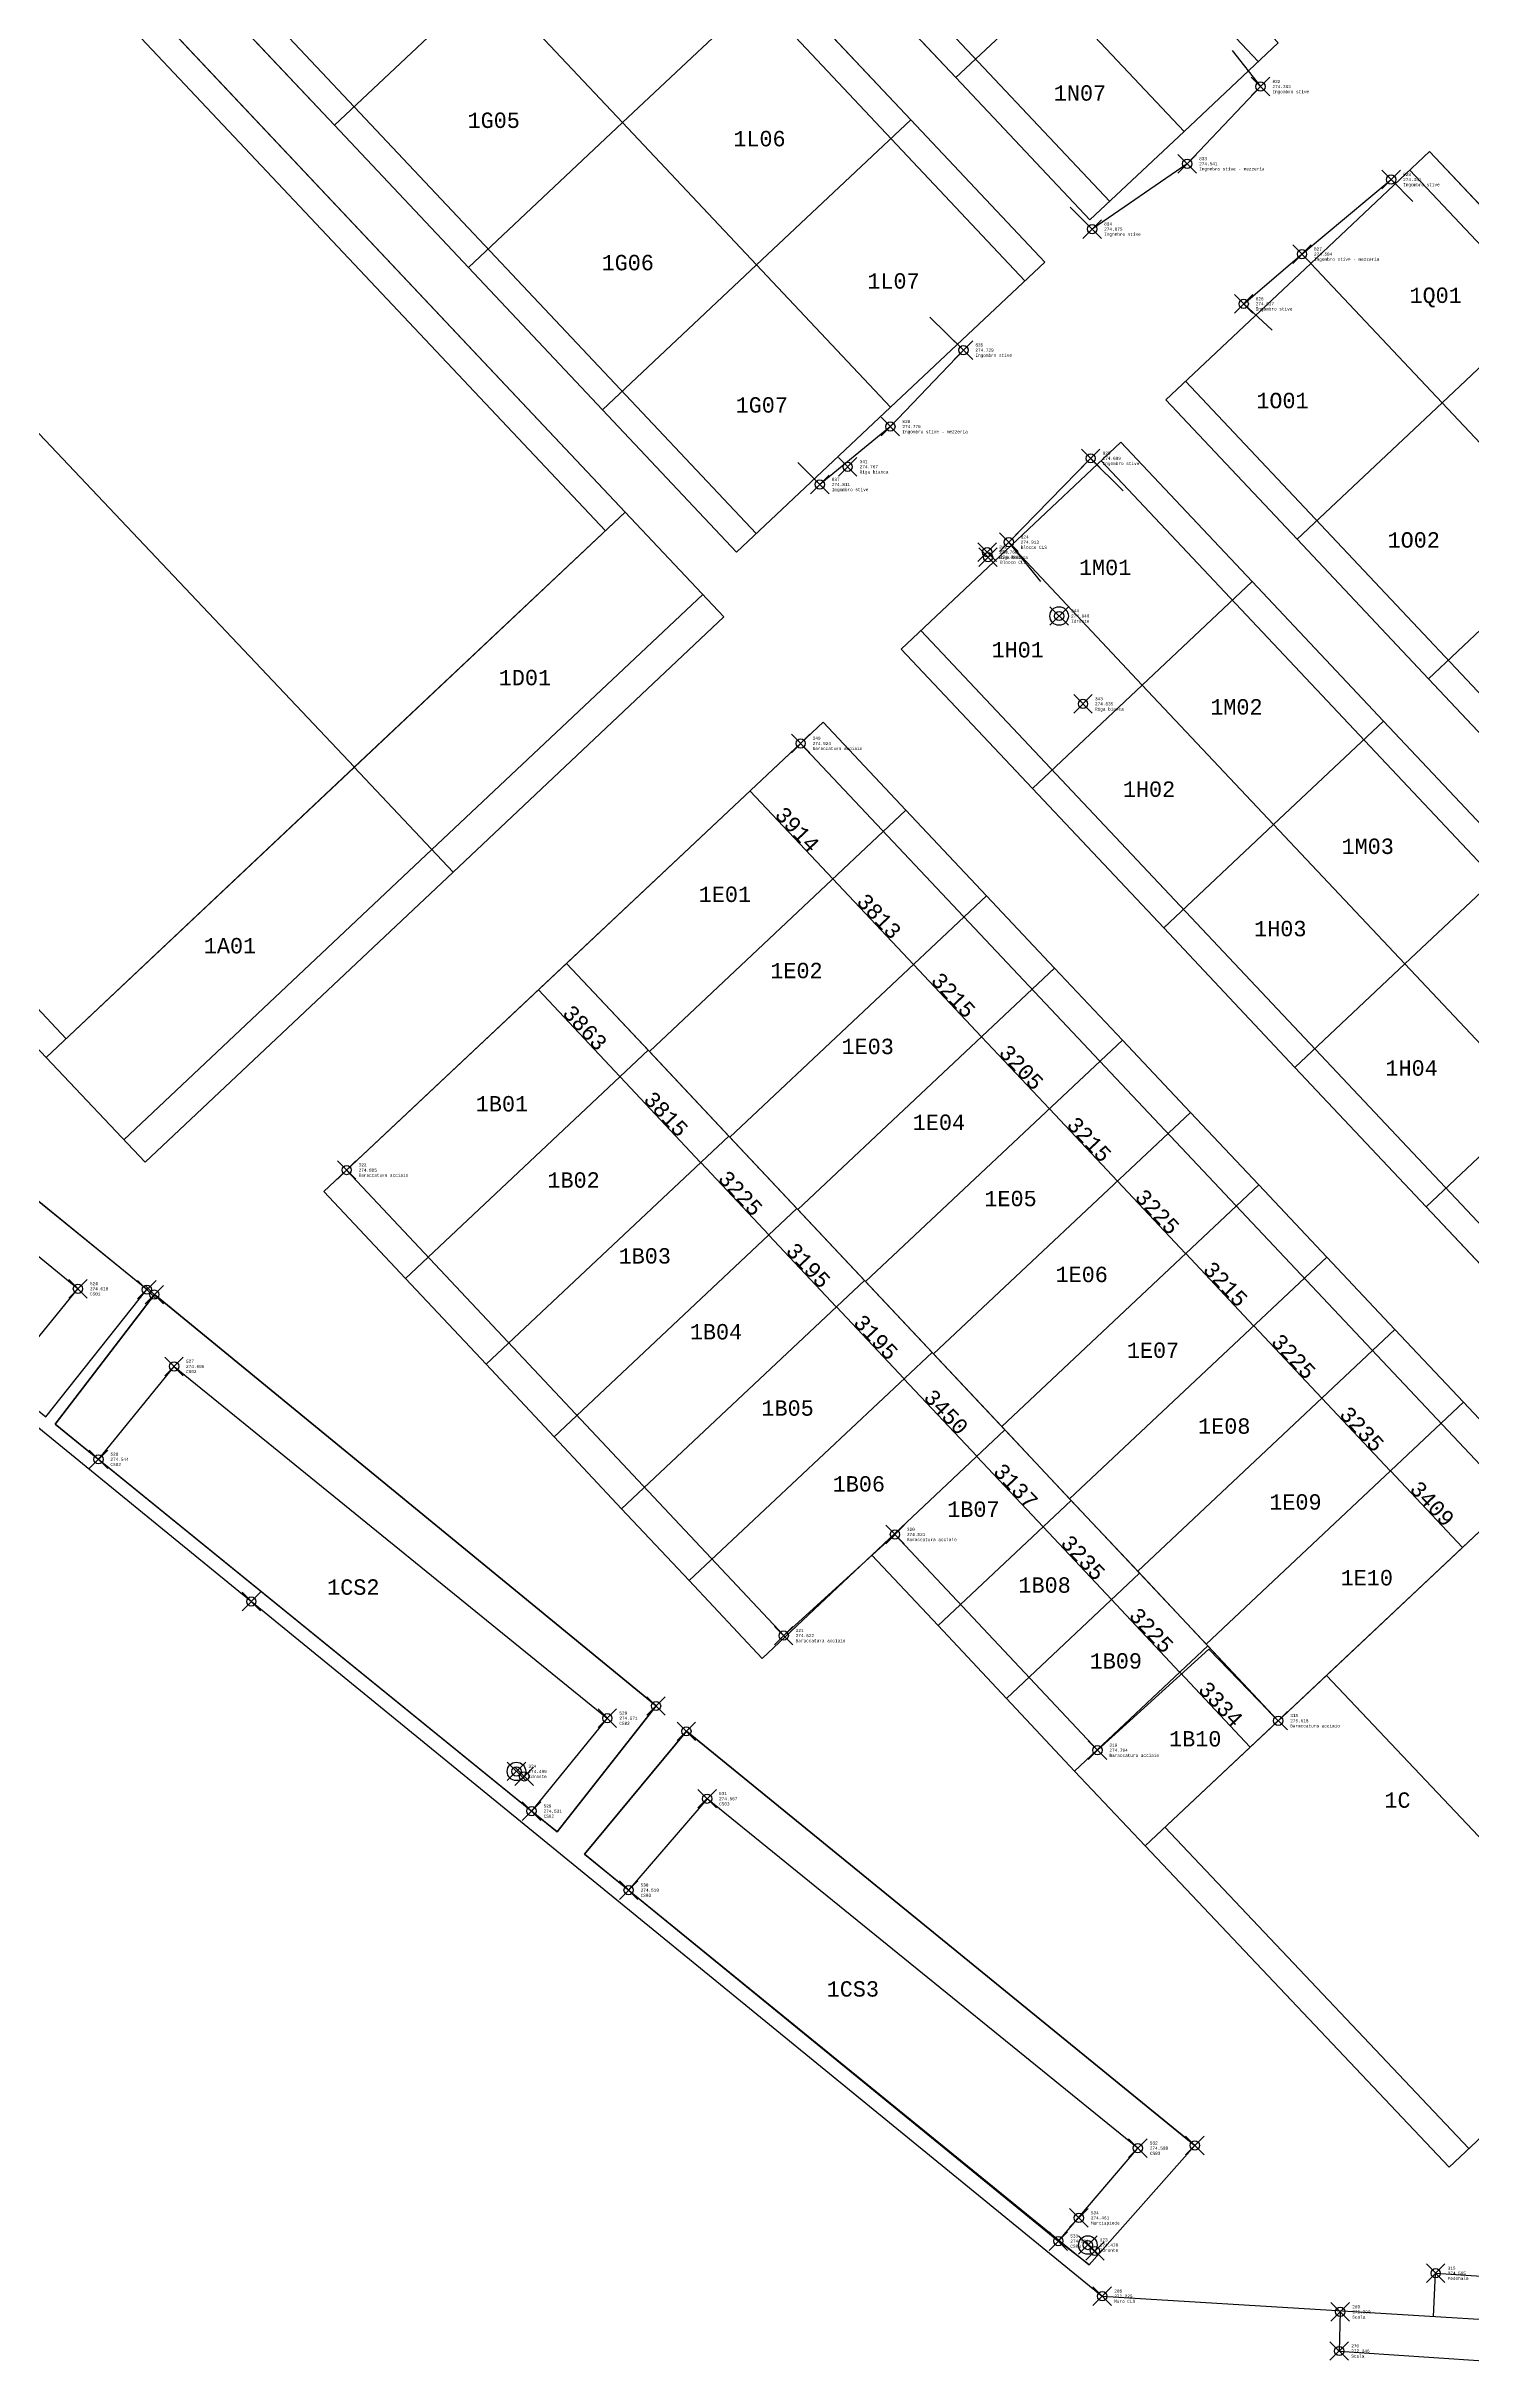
# Model space of a CAD drawing. Extents: x -300 to 923337, y -63404 to 323191.
# Drawn here: x 119625 to 165806, y 63443 to 138471 of the extents above; entities that cross this region are included whole.
import ezdxf
from ezdxf.enums import TextEntityAlignment as Align

# ---------------------------------------------------------------- set-up
doc = ezdxf.new("R2010")
doc.units = 0
doc.header["$PDMODE"] = 35
doc.header["$PDSIZE"] = 300
for name, color, linetype, lineweight in [('WF ingombro stive 2', 1, 'Continuous', 30), ('WF lato di accesso', 40, 'Continuous', 30), ('WF piazzole', 6, 'Continuous', 30), ('WF tracciatura', 30, 'Continuous', 30)]:
    doc.layers.add(name, color=color, linetype=linetype, lineweight=lineweight)
for name, color, linetype in [('WF nome aree GPS', 7, 'Continuous'), ('WF nuovi punti', 6, 'Continuous'), ('WF quote', 7, 'Continuous')]:
    doc.layers.add(name, color=color, linetype=linetype)
doc.styles.get("Standard").update_dxf_attribs({"font": 'consola.ttf', "height": 500})
doc.dimstyles.new('ISO-25', dxfattribs={"dimtxt": 2.5, "dimasz": 2.5, "dimexe": 1.25, "dimexo": 0.625, "dimtad": 1, "dimtxsty": 'Standard', "dimcen": 2.5, "dimadec": 0, "dimazin": 0, "dimtfac": 1, "dimtmove": 0, "dimatfit": 3, "dimfxl": 1, "dimarcsym": 0})

# ---------------------------------------------------------------- blocks, each defined once
blk = doc.blocks.new('rilievo 2')
at = {"color": 8}
for p, q in [((211046, -491935), (194370, -478369)), ((207770, -496057, 2549), (211046, -491935)), ((208072, -496295, 2554), (211288, -492096)), ((211288, -492096), (227542, -505427)), ((209475, -497435, 2553), (208072, -496295, 2554)), ((227542, -505427), (224337, -509503, 675)), ((225219, -510224, 2528), (228525, -506247)), ((228525, -506247), (244998, -519666)), ((224337, -509503, 675), (223509, -508833, 2540)), ((226653, -511395, 2526), (225219, -510224, 2528)), ((244998, -519666), (241572, -523535)), ((241572, -523535), (240576, -522767, 2510))]:
    blk.add_line(p, q, dxfattribs=at)
for points in [[(161648, -448828, 1954), (186863, -479531, 1078), (241997, -524553, 234), (257566, -525503, 360), (287808, -502280, 2651), (311879, -483968, 2683), (320954, -477001, -331), (327105, -472296, -331), (335070, -466036, 2080), (354649, -449578, 2133), (314683, -397379, 2207), (310635, -400536, 2212), (303510, -391107, 2143), (295063, -397138, 2335), (271429, -369482, 1692), (264211, -374625, 1649), (263130, -375375, 1675), (222048, -404916, 2809)], [(246206, -451787, -271991), (247125, -452951, 2392), (244749, -455453, 2550), (241672, -457570, 2684), (240961, -456859, 1684)], [(247504, -460842, -271991), (246582, -459993, 2646), (248470, -458380, 2592), (251358, -455964, 2360), (252065, -456671, 2360)], [(236416, -460422, -271991), (237500, -461492, 2737), (235134, -463969, 2787), (232847, -465845, 2819), (232139, -465138, 2819)], [(240013, -468991, -271991), (238969, -467714, 2922), (241622, -464998, 2697), (242678, -466053, 2697)], [(252733, -525208, 321), (252800, -523809, 2574), (256922, -524079, 2529), (299863, -491302, 2611), (299017, -490184, 2014), (299264, -489052, 2014), (304821, -485049, 1996)], [(249709, -525060, 398), (249677, -526329, 354), (254840, -526675, 338), (254921, -525342, 339)]]:
    blk.add_polyline3d(points, dxfattribs=at)
blk.add_polyline3d([(255308, -498750, 2875), (247700, -505905, 3627), (245447, -503584, 3012), (241842, -506860, 2803), (235282, -499869, 2839), (231678, -503146, 2630), (217517, -488061, 2893), (232227, -474236, 2932)], close=True, dxfattribs=at)
at = {"color": 1}
for points in [[(194996, -480592, 2656), (192351, -483445, 2585), (206371, -494913, 2552), (208812, -491908, 2619)], [(209475, -497435, 2553), (211926, -494424, 2615), (225963, -505824, 2580), (223509, -508833, 2540)], [(229195, -508432, 2576), (226653, -511395, 2526), (240576, -522767, 2510), (243152, -519755, 2596)]]:
    blk.add_polyline3d(points, close=True, dxfattribs=at)
for centre in [(240600, -470107, 2848), (223019, -507547, 2507), (241531, -522895, 2487)]:
    blk.add_circle(centre, 300, dxfattribs=at)
at = {"color": 8}
for p in [(247125, -452951, 2392), (244749, -455453, 2550), (251358, -455964, 2360), (241672, -457570, 2684), (248470, -458380, 2592), (246582, -459993, 2646), (237500, -461492, 2737), (235134, -463969, 2787), (241622, -464998, 2697), (232847, -465845, 2819), (233750, -465273, 2775), (238269, -468041, 2768), (238969, -467714, 2922), (238298, -468198, 2892), (240600, -470107, 2848), (241374, -472955, 2844), (232227, -474236, 2932), (217517, -488061, 2893), (208812, -491908, 2619), (211926, -494424, 2615), (209475, -497435, 2553), (235282, -499869, 2839), (231678, -503146, 2630), (225963, -505824, 2580), (247700, -505905, 3627), (241842, -506860, 2803), (223019, -507547, 2507), (229195, -508432, 2576), (223509, -508833, 2540), (226653, -511395, 2526), (243152, -519755, 2596), (241241, -522016, 2470), (240576, -522767, 2510), (241531, -522895, 2487), (252800, -523809, 2574), (241997, -524553, 234), (249709, -525060, 398), (249677, -526329, 354)]:
    blk.add_point(p, dxfattribs=at)
for s, p in [('832', (247514, -452784, 2392)), ('274.383', (247514, -452951, 2392)), ('Ingombro stive', (247514, -453118, 2392)), ('833', (245138, -455287, 2550)), ('274.541', (245138, -455453, 2550)), ('Ingombro stive - mezzeria', (245138, -455620, 2550)), ('828', (251747, -455797, 2360)), ('274.351', (251747, -455964, 2360)), ('Ingombro stive', (251747, -456131, 2360)), ('834', (242061, -457404, 2684)), ('274.675', (242061, -457570, 2684)), ('Ingombro stive', (242061, -457737, 2684)), ('827', (248859, -458214, 2592)), ('274.584', (248859, -458380, 2592)), ('Ingombro stive - mezzeria', (248859, -458547, 2592)), ('826', (246971, -459826, 2646)), ('274.637', (246971, -459993, 2646)), ('Ingombro stive', (246971, -460160, 2646)), ('835', (237889, -461325, 2737)), ('274.729', (237889, -461492, 2737)), ('Ingombro stive', (237889, -461659, 2737)), ('836', (235523, -463802, 2787)), ('274.779', (235523, -463969, 2787)), ('Ingombro stive - mezzeria', (235523, -464136, 2787)), ('341', (234139, -465106, 2775)), ('825', (242011, -464831, 2697)), ('274.689', (242011, -464998, 2697)), ('Ingombro stive', (242011, -465164, 2697)), ('837', (233236, -465679, 2819)), ('274.811', (233236, -465845, 2819)), ('274.767', (234139, -465273, 2775)), ('Riga bianca', (234139, -465440, 2775)), ('Ingombro stive', (233236, -466012, 2819)), ('342', (238658, -467874, 2768)), ('274.760', (238658, -468041, 2768)), ('Riga bianca', (238658, -468208, 2768)), ('823', (238687, -468031, 2892)), ('274.884', (238687, -468198, 2892)), ('824', (239358, -467547, 2922)), ('274.913', (239358, -467714, 2922)), ('Blocco CLS', (239358, -467881, 2922)), ('Blocco CLS', (238687, -468365, 2892)), ('344', (240989, -469940, 2848)), ('274.840', (240989, -470107, 2848)), ('Idrante', (240989, -470274, 2848)), ('343', (241763, -472788, 2844)), ('274.835', (241763, -472955, 2844)), ('Riga bianca', (241763, -473122, 2844)), ('340', (232616, -474069, 2932)), ('274.924', (232616, -474236, 2932)), ('Baraccatura acciaio', (232616, -474403, 2932)), ('322', (217906, -487894, 2893)), ('274.885', (217906, -488061, 2893)), ('Baraccatura acciaio', (217906, -488228, 2893)), ('CS01', (209201, -492075, 2619)), ('524', (209201, -491741, 2619)), ('274.610', (209201, -491908, 2619)), ('527', (212314, -494257, 2615)), ('274.606', (212314, -494424, 2615)), ('CS02', (212314, -494591, 2615)), ('526', (209864, -497268, 2553)), ('274.544', (209864, -497435, 2553)), ('CS02', (209864, -497601, 2553)), ('320', (235671, -499702, 2839)), ('274.831', (235671, -499869, 2839)), ('Baraccatura acciaio', (235671, -500036, 2839)), ('321', (232067, -502979, 2630)), ('274.622', (232067, -503146, 2630)), ('Baraccatura acciaio', (232067, -503312, 2630)), ('528', (226352, -505657, 2580)), ('318', (248089, -505738, 3627)), ('CS02', (226352, -505990, 2580)), ('274.571', (226352, -505824, 2580)), ('275.618', (248089, -505905, 3627)), ('Baraccatura acciaio', (248089, -506072, 3627)), ('319', (242231, -506694, 2803)), ('274.794', (242231, -506860, 2803)), ('Baraccatura acciaio', (242231, -507027, 2803)), ('324', (223408, -507380, 2507)), ('274.499', (223408, -507547, 2507)), ('Idrante', (223408, -507713, 2507)), ('529', (223898, -508666, 2540)), ('CS03', (229584, -508599, 2576)), ('531', (229584, -508265, 2576)), ('274.567', (229584, -508432, 2576)), ('CS02', (223898, -508999, 2540)), ('274.531', (223898, -508833, 2540)), ('CS03', (227042, -511562, 2526)), ('530', (227042, -511229, 2526)), ('274.518', (227042, -511395, 2526)), ('CS03', (243541, -519922, 2596)), ('532', (243541, -519588, 2596)), ('274.588', (243541, -519755, 2596)), ('534', (241630, -521849, 2470)), ('Marciapiede', (241630, -522182, 2470)), ('274.461', (241630, -522016, 2470)), ('CS03', (240965, -522934, 2510)), ('533', (240965, -522600, 2510)), ('274.501', (240965, -522767, 2510)), ('323', (241920, -522728, 2487)), ('274.478', (241920, -522895, 2487)), ('Idrante', (241920, -523062, 2487)), ('315', (253189, -523642, 2574)), ('268', (242386, -524386, 234)), ('274.565', (253189, -523809, 2574)), ('Pedonale', (253189, -523976, 2574)), ('Muro CLS', (242386, -524720, 234)), ('272.225', (242386, -524553, 234)), ('Scala', (250098, -525226, 398)), ('269', (250098, -524893, 398)), ('272.390', (250098, -525060, 398)), ('Scala', (250066, -526496, 354)), ('270', (250066, -526162, 354)), ('272.346', (250066, -526329, 354))]:
    blk.add_text(s, height=100, dxfattribs=at).set_placement(p, align=Align.MIDDLE_LEFT)
blk = doc.blocks.new('*D13')
at = {"layer": 'Defpoints', "color": 0, "transparency": 16777216}
for p in [(142427, 114341, 2928), (145110, 111491, 2875), (145110, 111491)]:
    blk.add_point(p, dxfattribs=at)
at = {"layer": 'WF quote', "color": 0, "lineweight": -2, "transparency": 16777216}
for p, q in [((142428, 114341), (142428, 114342)), ((142429, 114339), (145108, 111493)), ((145111, 111492), (145111, 111492))]:
    blk.add_line(p, q, dxfattribs=at)
at = {"layer": 'WF quote', "color": 0, "transparency": 16777216}
for points in [[(142429, 114340), (142429, 114339), (142427, 114341)], [(145109, 111494), (145108, 111493), (145110, 111491)]]:
    blk.add_solid(points, dxfattribs=at)
at = {"layer": 'WF quote', "color": 0, "transparency": 16777216, "insert": (143956, 113093), "char_height": 500, "attachment_point": 5, "rotation": 313.27472}
blk.add_mtext('3914', dxfattribs=at)
blk = doc.blocks.new('*D14')
at = {"layer": 'Defpoints', "color": 0, "transparency": 16777216}
for p in [(145110, 111491, 2875), (147722, 108713, 2875), (147724, 108715)]:
    blk.add_point(p, dxfattribs=at)
at = {"layer": 'WF quote', "color": 0, "lineweight": -2, "transparency": 16777216}
for p, q in [((145111, 111492), (145111, 111492)), ((145112, 111490), (147722, 108717)), ((147722, 108714), (147725, 108716))]:
    blk.add_line(p, q, dxfattribs=at)
at = {"layer": 'WF quote', "color": 0, "transparency": 16777216}
for points in [[(145112, 111490), (145112, 111489), (145110, 111491)], [(147722, 108717), (147722, 108717), (147724, 108715)]]:
    blk.add_solid(points, dxfattribs=at)
at = {"layer": 'WF quote', "color": 0, "transparency": 16777216, "insert": (146605, 110280), "char_height": 500, "attachment_point": 5, "rotation": 313.27472}
blk.add_mtext('3813', dxfattribs=at)
blk = doc.blocks.new('*D15')
at = {"layer": 'Defpoints', "color": 0, "transparency": 16777216}
for p in [(147722, 108713, 2875), (149924, 106371, 2875), (149928, 106375)]:
    blk.add_point(p, dxfattribs=at)
at = {"layer": 'WF quote', "color": 0, "lineweight": -2, "transparency": 16777216}
for p, q in [((147722, 108714), (147725, 108716)), ((147726, 108714), (149926, 106376)), ((149924, 106371), (149929, 106375))]:
    blk.add_line(p, q, dxfattribs=at)
at = {"layer": 'WF quote', "color": 0, "transparency": 16777216}
for points in [[(147726, 108714), (147725, 108713), (147724, 108715)], [(149926, 106377), (149926, 106376), (149928, 106375)]]:
    blk.add_solid(points, dxfattribs=at)
at = {"layer": 'WF quote', "color": 0, "transparency": 16777216, "insert": (149013, 107722), "char_height": 500, "attachment_point": 5, "rotation": 313.27472}
blk.add_mtext('3215', dxfattribs=at)
blk = doc.blocks.new('*D16')
at = {"layer": 'Defpoints', "color": 0, "transparency": 16777216}
for p in [(149924, 106371, 2875), (152119, 104035, 2875), (152125, 104041)]:
    blk.add_point(p, dxfattribs=at)
at = {"layer": 'WF quote', "color": 0, "lineweight": -2, "transparency": 16777216}
for p, q in [((149924, 106371), (149929, 106375)), ((149929, 106373), (152123, 104043)), ((152119, 104036), (152126, 104042))]:
    blk.add_line(p, q, dxfattribs=at)
at = {"layer": 'WF quote', "color": 0, "transparency": 16777216}
for points in [[(149930, 106373), (149929, 106373), (149928, 106375)], [(152123, 104043), (152123, 104043), (152125, 104041)]]:
    blk.add_solid(points, dxfattribs=at)
at = {"layer": 'WF quote', "color": 0, "transparency": 16777216, "insert": (151214, 105384), "char_height": 500, "attachment_point": 5, "rotation": 313.27472}
blk.add_mtext('3205', dxfattribs=at)
blk = doc.blocks.new('*D17')
at = {"layer": 'Defpoints', "color": 0, "transparency": 16777216}
for p in [(152119, 104035, 2875), (154321, 101693, 2875), (154329, 101700)]:
    blk.add_point(p, dxfattribs=at)
at = {"layer": 'WF quote', "color": 0, "lineweight": -2, "transparency": 16777216}
for p, q in [((152119, 104036), (152126, 104042)), ((152126, 104039), (154327, 101702)), ((154321, 101693), (154330, 101701))]:
    blk.add_line(p, q, dxfattribs=at)
at = {"layer": 'WF quote', "color": 0, "transparency": 16777216}
for points in [[(152127, 104040), (152126, 104039), (152125, 104041)], [(154327, 101702), (154327, 101702), (154329, 101700)]]:
    blk.add_solid(points, dxfattribs=at)
at = {"layer": 'WF quote', "color": 0, "transparency": 16777216, "insert": (153414, 103047), "char_height": 500, "attachment_point": 5, "rotation": 313.27472}
blk.add_mtext('3215', dxfattribs=at)
blk = doc.blocks.new('*D18')
at = {"layer": 'Defpoints', "color": 0, "transparency": 16777216}
for p in [(154321, 101693, 2875), (156529, 99343, 2875), (156539, 99352)]:
    blk.add_point(p, dxfattribs=at)
at = {"layer": 'WF quote', "color": 0, "lineweight": -2, "transparency": 16777216}
for p, q in [((154321, 101693), (154330, 101701)), ((154330, 101699), (156538, 99354)), ((156530, 99343), (156540, 99353))]:
    blk.add_line(p, q, dxfattribs=at)
at = {"layer": 'WF quote', "color": 0, "transparency": 16777216}
for points in [[(154331, 101699), (154330, 101698), (154329, 101700)], [(156538, 99354), (156537, 99354), (156539, 99352)]]:
    blk.add_solid(points, dxfattribs=at)
at = {"layer": 'WF quote', "color": 0, "transparency": 16777216, "insert": (155621, 100703), "char_height": 500, "attachment_point": 5, "rotation": 313.27472}
blk.add_mtext('3225', dxfattribs=at)
blk = doc.blocks.new('*D19')
at = {"layer": 'Defpoints', "color": 0, "transparency": 16777216}
for p in [(156529, 99343, 2875), (158731, 97000, 2875), (158743, 97012)]:
    blk.add_point(p, dxfattribs=at)
at = {"layer": 'WF quote', "color": 0, "lineweight": -2, "transparency": 16777216}
for p, q in [((156530, 99343), (156540, 99353)), ((156541, 99351), (158742, 97013)), ((158732, 97001), (158744, 97012))]:
    blk.add_line(p, q, dxfattribs=at)
at = {"layer": 'WF quote', "color": 0, "transparency": 16777216}
for points in [[(156541, 99351), (156541, 99350), (156539, 99352)], [(158742, 97014), (158741, 97013), (158743, 97012)]]:
    blk.add_solid(points, dxfattribs=at)
at = {"layer": 'WF quote', "color": 0, "transparency": 16777216, "insert": (157829, 98358), "char_height": 500, "attachment_point": 5, "rotation": 313.27472}
blk.add_mtext('3215', dxfattribs=at)
blk = doc.blocks.new('*D20')
at = {"layer": 'Defpoints', "color": 0, "transparency": 16777216}
for p in [(158731, 97000, 2875), (160940, 94651, 2875), (160954, 94664)]:
    blk.add_point(p, dxfattribs=at)
at = {"layer": 'WF quote', "color": 0, "lineweight": -2, "transparency": 16777216}
for p, q in [((158732, 97001), (158744, 97012)), ((158745, 97010), (160952, 94665)), ((160941, 94651), (160955, 94664))]:
    blk.add_line(p, q, dxfattribs=at)
at = {"layer": 'WF quote', "color": 0, "transparency": 16777216}
for points in [[(158745, 97010), (158745, 97009), (158743, 97012)], [(160953, 94666), (160952, 94665), (160954, 94664)]]:
    blk.add_solid(points, dxfattribs=at)
at = {"layer": 'WF quote', "color": 0, "transparency": 16777216, "insert": (160036, 96014), "char_height": 500, "attachment_point": 5, "rotation": 313.27472}
blk.add_mtext('3225', dxfattribs=at)
blk = doc.blocks.new('*D21')
at = {"layer": 'Defpoints', "color": 0, "transparency": 16777216}
for p in [(160940, 94651, 2875), (163156, 92293, 2875), (163172, 92308)]:
    blk.add_point(p, dxfattribs=at)
at = {"layer": 'WF quote', "color": 0, "lineweight": -2, "transparency": 16777216}
for p, q in [((160941, 94651), (160955, 94664)), ((160956, 94662), (163170, 92310)), ((163156, 92294), (163172, 92309))]:
    blk.add_line(p, q, dxfattribs=at)
at = {"layer": 'WF quote', "color": 0, "transparency": 16777216}
for points in [[(160956, 94662), (160955, 94661), (160954, 94664)], [(163170, 92310), (163170, 92310), (163172, 92308)]]:
    blk.add_solid(points, dxfattribs=at)
at = {"layer": 'WF quote', "color": 0, "transparency": 16777216, "insert": (162250, 93662), "char_height": 500, "attachment_point": 5, "rotation": 313.27472}
blk.add_mtext('3235', dxfattribs=at)
blk = doc.blocks.new('*D22')
at = {"layer": 'Defpoints', "color": 0, "transparency": 16777216}
for p in [(163156, 92293, 2875), (165504, 89823, 3037), (165508, 89826)]:
    blk.add_point(p, dxfattribs=at)
at = {"layer": 'WF quote', "color": 0, "lineweight": -2, "transparency": 16777216}
for p, q in [((163156, 92294), (163172, 92309)), ((163173, 92306), (165506, 89828)), ((165505, 89823), (165509, 89827))]:
    blk.add_line(p, q, dxfattribs=at)
at = {"layer": 'WF quote', "color": 0, "transparency": 16777216}
for points in [[(163174, 92307), (163173, 92306), (163172, 92308)], [(165507, 89829), (165506, 89828), (165508, 89826)]]:
    blk.add_solid(points, dxfattribs=at)
at = {"layer": 'WF quote', "color": 0, "transparency": 16777216, "insert": (164527, 91244), "char_height": 500, "attachment_point": 5, "rotation": 313.27472}
blk.add_mtext('3409', dxfattribs=at)
blk = doc.blocks.new('*D23')
at = {"layer": 'Defpoints', "color": 0, "transparency": 16777216}
for p in [(135565, 107896, 2844), (138211, 105081, 2844), (138211, 105081)]:
    blk.add_point(p, dxfattribs=at)
at = {"layer": 'WF quote', "color": 0, "lineweight": -2, "transparency": 16777216}
for p, q in [((135566, 107896), (135566, 107896)), ((135567, 107894), (138209, 105083)), ((138211, 105082), (138212, 105082))]:
    blk.add_line(p, q, dxfattribs=at)
at = {"layer": 'WF quote', "color": 0, "transparency": 16777216}
for points in [[(135567, 107894), (135567, 107893), (135565, 107896)], [(138210, 105083), (138209, 105083), (138211, 105081)]]:
    blk.add_solid(points, dxfattribs=at)
at = {"layer": 'WF quote', "color": 0, "transparency": 16777216, "insert": (137076, 106665), "char_height": 500, "attachment_point": 5, "rotation": 313.22794}
blk.add_mtext('3863', dxfattribs=at)
blk = doc.blocks.new('*D24')
at = {"layer": 'Defpoints', "color": 0, "transparency": 16777216}
for p in [(138211, 105081, 2844), (140824, 102301, 2844), (140824, 102301)]:
    blk.add_point(p, dxfattribs=at)
at = {"layer": 'WF quote', "color": 0, "lineweight": -2, "transparency": 16777216}
for p, q in [((138211, 105082), (138212, 105082)), ((138213, 105079), (140822, 102303)), ((140824, 102302), (140825, 102302))]:
    blk.add_line(p, q, dxfattribs=at)
at = {"layer": 'WF quote', "color": 0, "transparency": 16777216}
for points in [[(138213, 105080), (138212, 105079), (138211, 105081)], [(140822, 102304), (140822, 102303), (140824, 102301)]]:
    blk.add_solid(points, dxfattribs=at)
at = {"layer": 'WF quote', "color": 0, "transparency": 16777216, "insert": (139705, 103868), "char_height": 500, "attachment_point": 5, "rotation": 313.22794}
blk.add_mtext('3815', dxfattribs=at)
blk = doc.blocks.new('*D25')
at = {"layer": 'Defpoints', "color": 0, "transparency": 16777216}
for p in [(140824, 102301, 2844), (143033, 99952, 2844), (143033, 99952)]:
    blk.add_point(p, dxfattribs=at)
at = {"layer": 'WF quote', "color": 0, "lineweight": -2, "transparency": 16777216}
for p, q in [((140823, 102301), (140823, 102301)), ((140826, 102300), (143031, 99953)), ((143033, 99952), (143034, 99952))]:
    blk.add_line(p, q, dxfattribs=at)
at = {"layer": 'WF quote', "color": 0, "transparency": 16777216}
for points in [[(140826, 102300), (140825, 102299), (140824, 102301)], [(143031, 99954), (143031, 99953), (143033, 99952)]]:
    blk.add_solid(points, dxfattribs=at)
at = {"layer": 'WF quote', "color": 0, "transparency": 16777216, "insert": (142116, 101303), "char_height": 500, "attachment_point": 5, "rotation": 313.22794}
blk.add_mtext('3225', dxfattribs=at)
blk = doc.blocks.new('*D26')
at = {"layer": 'Defpoints', "color": 0, "transparency": 16777216}
for p in [(143033, 99952, 2844), (145221, 97624, 2844), (145221, 97624)]:
    blk.add_point(p, dxfattribs=at)
at = {"layer": 'WF quote', "color": 0, "lineweight": -2, "transparency": 16777216}
for p, q in [((143032, 99951), (143032, 99951)), ((143034, 99950), (145219, 97625)), ((145221, 97624), (145222, 97624))]:
    blk.add_line(p, q, dxfattribs=at)
at = {"layer": 'WF quote', "color": 0, "transparency": 16777216}
for points in [[(143035, 99950), (143034, 99949), (143033, 99952)], [(145220, 97626), (145219, 97625), (145221, 97624)]]:
    blk.add_solid(points, dxfattribs=at)
at = {"layer": 'WF quote', "color": 0, "transparency": 16777216, "insert": (144314, 98964), "char_height": 500, "attachment_point": 5, "rotation": 313.22794}
blk.add_mtext('3195', dxfattribs=at)
blk = doc.blocks.new('*D27')
at = {"layer": 'Defpoints', "color": 0, "transparency": 16777216}
for p in [(145221, 97624, 2844), (147409, 95296, 2844), (147409, 95296)]:
    blk.add_point(p, dxfattribs=at)
at = {"layer": 'WF quote', "color": 0, "lineweight": -2, "transparency": 16777216}
for p, q in [((145221, 97623), (145220, 97623)), ((145223, 97622), (147408, 95297)), ((147410, 95296), (147410, 95296))]:
    blk.add_line(p, q, dxfattribs=at)
at = {"layer": 'WF quote', "color": 0, "transparency": 16777216}
for points in [[(145223, 97622), (145222, 97621), (145221, 97624)], [(147408, 95298), (147407, 95297), (147409, 95296)]]:
    blk.add_solid(points, dxfattribs=at)
at = {"layer": 'WF quote', "color": 0, "transparency": 16777216, "insert": (146503, 96636), "char_height": 500, "attachment_point": 5, "rotation": 313.22794}
blk.add_mtext('3195', dxfattribs=at)
blk = doc.blocks.new('*D28')
at = {"layer": 'Defpoints', "color": 0, "transparency": 16777216}
for p in [(147409, 95296, 2844), (149772, 92782), (149782, 92791, 2844)]:
    blk.add_point(p, dxfattribs=at)
at = {"layer": 'WF quote', "color": 0, "lineweight": -2, "transparency": 16777216}
for p, q in [((147409, 95295), (147408, 95295)), ((147411, 95294), (149770, 92784)), ((149782, 92791), (149771, 92781))]:
    blk.add_line(p, q, dxfattribs=at)
at = {"layer": 'WF quote', "color": 0, "transparency": 16777216}
for points in [[(147411, 95294), (147411, 95293), (147409, 95296)], [(149771, 92784), (149770, 92784), (149772, 92782)]]:
    blk.add_solid(points, dxfattribs=at)
at = {"layer": 'WF quote', "color": 0, "transparency": 16777216, "insert": (148778, 94215), "char_height": 500, "attachment_point": 5, "rotation": 313.22794}
blk.add_mtext('3450', dxfattribs=at)
blk = doc.blocks.new('*D29')
at = {"layer": 'Defpoints', "color": 0, "transparency": 16777216}
for p in [(149782, 92791, 2844), (151921, 90496), (151933, 90507, 2844)]:
    blk.add_point(p, dxfattribs=at)
at = {"layer": 'WF quote', "color": 0, "lineweight": -2, "transparency": 16777216}
for p, q in [((149782, 92791), (149771, 92781)), ((149774, 92780), (151919, 90498)), ((151932, 90507), (151920, 90495))]:
    blk.add_line(p, q, dxfattribs=at)
at = {"layer": 'WF quote', "color": 0, "transparency": 16777216}
for points in [[(149774, 92780), (149773, 92780), (149772, 92782)], [(151919, 90498), (151919, 90497), (151921, 90496)]]:
    blk.add_solid(points, dxfattribs=at)
at = {"layer": 'WF quote', "color": 0, "transparency": 16777216, "insert": (151034, 91815), "char_height": 500, "attachment_point": 5, "rotation": 313.22794}
blk.add_mtext('3137', dxfattribs=at)
blk = doc.blocks.new('*D30')
at = {"layer": 'Defpoints', "color": 0, "transparency": 16777216}
for p in [(151933, 90507, 2844), (154136, 88139), (154150, 88152, 2844)]:
    blk.add_point(p, dxfattribs=at)
at = {"layer": 'WF quote', "color": 0, "lineweight": -2, "transparency": 16777216}
for p, q in [((151932, 90507), (151920, 90495)), ((151923, 90494), (154135, 88141)), ((154150, 88151), (154136, 88138))]:
    blk.add_line(p, q, dxfattribs=at)
at = {"layer": 'WF quote', "color": 0, "transparency": 16777216}
for points in [[(151923, 90494), (151922, 90494), (151921, 90496)], [(154135, 88141), (154134, 88140), (154136, 88139)]]:
    blk.add_solid(points, dxfattribs=at)
at = {"layer": 'WF quote', "color": 0, "transparency": 16777216, "insert": (153216, 89494), "char_height": 500, "attachment_point": 5, "rotation": 313.22794}
blk.add_mtext('3235', dxfattribs=at)
blk = doc.blocks.new('*D31')
at = {"layer": 'Defpoints', "color": 0, "transparency": 16777216}
for p in [(154150, 88152, 2844), (156345, 85789), (156361, 85804, 2844)]:
    blk.add_point(p, dxfattribs=at)
at = {"layer": 'WF quote', "color": 0, "lineweight": -2, "transparency": 16777216}
for p, q in [((154150, 88151), (154136, 88138)), ((154138, 88137), (156344, 85791)), ((156361, 85803), (156344, 85788))]:
    blk.add_line(p, q, dxfattribs=at)
at = {"layer": 'WF quote', "color": 0, "transparency": 16777216}
for points in [[(154138, 88137), (154138, 88137), (154136, 88139)], [(156344, 85791), (156343, 85790), (156345, 85789)]]:
    blk.add_solid(points, dxfattribs=at)
at = {"layer": 'WF quote', "color": 0, "transparency": 16777216, "insert": (155429, 87140), "char_height": 500, "attachment_point": 5, "rotation": 313.22794}
blk.add_mtext('3225', dxfattribs=at)
blk = doc.blocks.new('*D32')
at = {"layer": 'Defpoints', "color": 0, "transparency": 16777216}
for p in [(156361, 85804, 2844), (158629, 83360), (158641, 83370, 2844)]:
    blk.add_point(p, dxfattribs=at)
at = {"layer": 'WF quote', "color": 0, "lineweight": -2, "transparency": 16777216}
for p, q in [((156361, 85803), (156344, 85788)), ((156347, 85787), (158627, 83361)), ((158640, 83370), (158628, 83359))]:
    blk.add_line(p, q, dxfattribs=at)
at = {"layer": 'WF quote', "color": 0, "transparency": 16777216}
for points in [[(156347, 85787), (156347, 85787), (156345, 85789)], [(158628, 83362), (158627, 83361), (158629, 83360)]]:
    blk.add_solid(points, dxfattribs=at)
at = {"layer": 'WF quote', "color": 0, "transparency": 16777216, "insert": (157675, 84751), "char_height": 500, "attachment_point": 5, "rotation": 313.22794}
blk.add_mtext('3334', dxfattribs=at)

msp = doc.modelspace()

# ---------------------------------------------------------------- linework, layer by layer
at = {"layer": 'WF ingombro stive 2'}
for points, elevation in [([(129605.5, 115106.7), (99342.9, 147115), (108167.2, 155458), (138384.1, 123373.9), (129605.5, 115106.7)], 2856.2), ([(129605.5, 115106.7), (119625.4, 105708.2), (89447, 137756), (99342.9, 147115), (129605.5, 115106.7)], 2856.2), ([(129611, 145226.4), (133953.4, 140614.3), (128958.8, 135911.7), (124616.5, 140523.8), (129611, 145226.4)], 2787.4), ([(138947.9, 145316.8), (143290.3, 140704.7), (138295.7, 136002.2), (133953.4, 140614.3), (138947.9, 145316.8)], 2787.4), ([(133953.4, 140614.3), (138295.7, 136002.2), (133301.2, 131299.6), (128958.8, 135911.7), (133953.4, 140614.3)], 2787.4), ([(143290.3, 140704.7), (147632.7, 136092.6), (142638.1, 131390.1), (138295.7, 136002.2), (143290.3, 140704.7)], 2787.4), ([(138295.7, 136002.2), (142638.1, 131390.1), (137643.6, 126687.5), (133301.2, 131299.6), (138295.7, 136002.2)], 2787.4), ([(147632.7, 136092.6), (151975.1, 131480.5), (146980.5, 126778), (142638.1, 131390.1), (147632.7, 136092.6)], 2787.4), ([(142638.1, 131390.1), (146980.5, 126778), (141986, 122075.4), (137643.6, 126687.5), (142638.1, 131390.1)], 2787.4), ([(147475.7, 113718.6), (139164.6, 105893.6), (136478.9, 108750.8), (144794.1, 116566.7), (147475.7, 113718.6)], 2875), ([(150091.3, 110940.7), (141771.5, 103120.2), (139164.6, 105893.6), (147475.7, 113718.6), (150091.3, 110940.7)], 2875), ([(152295.1, 108599.9), (143973.4, 100777.7), (141771.5, 103120.2), (150091.3, 110940.7), (152295.1, 108599.9)], 2875), ([(139124.4, 105936.3), (131261.1, 98545), (128617, 101360.7), (136478.9, 108750.8), (139124.4, 105936.3)], 2844.4), ([(154492.1, 106266.4), (146168.6, 98442.4), (143973.4, 100777.7), (152295.1, 108599.9), (154492.1, 106266.4)], 2875), ([(141737.3, 103156.6), (133872.8, 95764), (131261.1, 98545), (139124.4, 105936.3), (141737.3, 103156.6)], 2844.4), ([(156696, 103925.6), (148370.5, 96099.8), (146168.6, 98442.4), (154492.1, 106266.4), (156696, 103925.6)], 2875), ([(158906.8, 101577.6), (150579.3, 93750), (148370.5, 96099.8), (156696, 103925.6), (158906.8, 101577.6)], 2875), ([(143945.7, 100806.3), (136079.7, 93412.5), (133872.8, 95764), (141737.3, 103156.6), (143945.7, 100806.3)], 2844.4), ([(161110.6, 99236.8), (152778.9, 91405.1), (150579.3, 93750), (158906.8, 101577.6), (161110.6, 99236.8)], 2875), ([(146133.5, 98477.9), (138266.2, 91082.8), (136079.7, 93412.5), (143945.7, 100806.3), (146133.5, 98477.9)], 2844.4), ([(163321.3, 96888.7), (154987.5, 89055.2), (152778.9, 91405.1), (161110.6, 99236.8), (163321.3, 96888.7)], 2875), ([(148321.4, 96149.6), (140452.8, 88753.3), (138266.2, 91082.8), (146133.5, 98477.9), (148321.4, 96149.6)], 2844.4), ([(165538.9, 94533.4), (157202.9, 86697.7), (154987.5, 89055.2), (163321.3, 96888.7), (165538.9, 94533.4)], 2875), ([(150682.5, 93636.8), (142818.5, 86232.7), (140452.8, 88753.3), (148321.4, 96149.6), (150682.5, 93636.8)], 2844.4), ([(167874.5, 92052.7), (159538.5, 84212.4), (157202.9, 86697.7), (165538.9, 94533.4), (167874.5, 92052.7)], 2875), ([(152830.7, 91350), (148522.1, 87293.4), (146375.1, 89582.5), (150683.2, 93636.3), (152830.7, 91350)], 2844.4), ([(155046.3, 88992.8), (150735.9, 84934.5), (148522.1, 87293.4), (152830.7, 91350), (155046.3, 88992.8)], 2844.4), ([(157254.7, 86642.6), (152942.5, 82582.6), (150735.9, 84934.5), (155046.3, 88992.8), (157254.7, 86642.6)], 2844.4), ([(159540.7, 84214.6), (155227.4, 80155.9), (152942.5, 82582.6), (157254.7, 86642.6), (159538.4, 84212.4)], 2844.4)]:
    msp.add_lwpolyline(points, dxfattribs=dict(at, elevation=elevation))
for points, elevation in [([(147802.1, 144936.8), (152144.5, 140324.7), (149096.8, 137455.2), (144754.4, 142067.3)], 2787.4), ([(155192.2, 143194.2), (159534.6, 138582.1), (156486.9, 135712.6), (152144.5, 140324.7)], 2787.4), ([(152144.5, 140324.7), (156486.9, 135712.6), (153439.2, 132843.1), (149096.8, 137455.2)], 2787.4), ([(160593.6, 131435.4), (164445, 135061.7), (168698.5, 130544), (164847.1, 126917.7)], 2875), ([(155897, 127013.5), (160593.6, 131435.4), (164847.1, 126917.7), (160150.5, 122495.8)], 2875), ([(164847.1, 126917.7), (168698.5, 130544), (172952.1, 126026.3), (169100.6, 122400)], 2875), ([(160150.5, 122495.8), (164847.1, 126917.7), (169100.6, 122400), (164404, 117978.1)], 2875), ([(150880.6, 122290.5), (154440.9, 125642.5), (158694.4, 121124.8), (155134.1, 117772.8)], 2875), ([(129602.2, 115110.2), (138384.1, 123373.9), (141578.1, 119984.6), (132802.3, 111714.5)], 2856.2), ([(164404, 117978.1), (169100.6, 122400), (173354.1, 117882.3), (168657.5, 113460.4)], 2875), ([(147320.3, 118938.4), (150880.6, 122290.5), (155134.1, 117772.8), (151573.8, 114420.7)], 2875), ([(155134.1, 117772.8), (158694.4, 121124.8), (162947.9, 116607.1), (159387.6, 113255)], 2875), ([(151573.8, 114420.7), (155134.1, 117772.8), (159387.6, 113255), (155827.3, 109903)], 2875), ([(159387.6, 113255), (162947.9, 116607.1), (167201.4, 112089.4), (163641.1, 108737.3)], 2875), ([(119625.4, 105708.2), (129602.2, 115110.2), (132802.3, 111714.5), (122825.4, 102312.5)], 2856.2), ([(155827.3, 109903), (159387.6, 113255), (163641.1, 108737.3), (160080.8, 105385.3)], 2875), ([(163641.1, 108737.3), (167201.4, 112089.4), (171454.9, 107571.7), (167894.6, 104219.6)], 2875), ([(160080.8, 105385.3), (163641.1, 108737.3), (167894.6, 104219.6), (164334.3, 100867.5)], 2875), ([(164334.3, 100867.5), (167894.6, 104219.6), (172148.1, 99701.9), (168587.8, 96349.8)], 2875), ([(161102.7, 85683.4), (170953.7, 75270.8), (177694.8, 81611), (167874.5, 92052.7)], 2875), ([(165078.1, 69744.1), (170953.7, 75270.8), (161102.7, 85683.4), (155227.3, 80156.5)], 2875)]:
    msp.add_lwpolyline(points, close=True, dxfattribs=dict(at, elevation=elevation))
at = {"layer": 'WF lato di accesso'}
for p, q in [((138384.1, 123373.9, 2856.2), (108167.2, 155458, 2856.2)), ((144754.4, 142067.3, 2787.4), (149096.8, 137455.2, 2787.4)), ((124616.5, 140523.8, 2787.4), (128958.8, 135911.7, 2787.4)), ((147632.7, 136092.6, 2787.4), (143290.3, 140704.7, 2787.4)), ((149096.8, 137455.2, 2787.4), (153439.2, 132843.1, 2787.4)), ((128958.8, 135911.7, 2787.4), (133301.2, 131299.6, 2787.4)), ((151975.1, 131480.5, 2787.4), (147632.7, 136092.6, 2787.4)), ((168698.5, 130544, 2873.8), (164445, 135061.7, 2873.8)), ((133301.2, 131299.6, 2787.4), (137643.6, 126687.5, 2787.4)), ((155897, 127013.5, 2875), (160150.5, 122495.8, 2875)), ((137643.6, 126687.5, 2787.4), (141986, 122075.4, 2787.4)), ((158694.4, 121124.8, 2875), (154440.9, 125642.5, 2875)), ((160150.5, 122495.8, 2875), (164404, 117978.1, 2875)), ((162947.9, 116607.1, 2875), (158694.4, 121124.8, 2875)), ((132802.3, 111714.5, 2856.2), (141578.1, 119984.6, 2856.2)), ((147320.3, 118938.4, 2875), (151573.8, 114420.7, 2875)), ((164404, 117978.1, 2875), (168657.5, 113460.4, 2875)), ((147475.7, 113718.6, 2875), (144794.1, 116566.7, 2875)), ((167201.4, 112089.4, 2875), (162947.9, 116607.1, 2875)), ((151573.8, 114420.7, 2875), (155827.3, 109903, 2875)), ((150091.3, 110940.7, 2844.4), (147475.7, 113718.6, 2875)), ((122884, 98182), (106194, 111733)), ((122825.4, 102312.5, 2856.2), (132802.3, 111714.5, 2856.2)), ((152295.1, 108599.9, 2844.4), (150091.3, 110940.7, 2844.4)), ((155827.3, 109903, 2875), (160080.8, 105385.3, 2875)), ((154492.1, 106266.4, 2844.4), (152295.1, 108599.9, 2844.4)), ((156696, 103925.6, 2844.4), (154492.1, 106266.4, 2844.4)), ((160080.8, 105385.3, 2875), (164334.3, 100867.5, 2875)), ((158906.8, 101577.6, 2844.4), (156696, 103925.6, 2844.4)), ((128617, 101360.7, 2844.4), (131261.1, 98545, 2875)), ((161110.6, 99236.8, 2844.4), (158906.8, 101577.6, 2844.4)), ((164334.3, 100867.5, 2875), (168587.8, 96349.8, 2856.2)), ((163321.3, 96888.7, 2844.4), (161110.6, 99236.8, 2844.4)), ((131261.1, 98545, 2875), (133872.8, 95764, 2875)), ((139380, 84690), (123126.7, 98021.2)), ((165538.9, 94533.4, 2844.4), (163321.3, 96888.7, 2844.4)), ((133872.8, 95764, 2875), (136079.7, 93412.5, 2875)), ((167874.5, 92052.7, 2875), (165538.9, 94533.4, 2844.4)), ((136079.7, 93412.5, 2875), (138266.2, 91082.8, 2844.4)), ((138266.2, 91082.8, 2844.4), (140452.8, 88753.3, 2875)), ((146375.1, 89582.5, 2844.4), (148522.1, 87293.4, 2844.4)), ((140452.8, 88753.3, 2875), (142818.5, 86232.7, 2844.4)), ((148522.1, 87293.4, 2844.4), (150735.9, 84934.5, 2844.4)), ((150735.9, 84934.5, 2844.4), (152942.5, 82582.6, 2844.4)), ((156836.9, 70451.1), (140363.4, 83870.1)), ((152942.5, 82582.6, 2844.4), (155227.3, 80156.5, 2875)), ((155227.3, 80156.5, 2875), (165078.1, 69744.1, 2875))]:
    msp.add_line(p, q, dxfattribs=at)
at = {"layer": 'WF nuovi punti'}
for p in [(122884, 98182), (123126, 98021), (126268.4, 88075.7, 655.9), (126268.4, 88075.7, 655.9), (139380, 84690), (140363, 83870), (135110.4, 82408.9, 2507.4), (135110.4, 82408.9, 2507.4), (156836, 70451), (153600.1, 67030.7, 2487)]:
    msp.add_point(p, dxfattribs=at)
at = {"layer": 'WF piazzole'}
for points in [[(106194, 111733), (102723.1, 107842.6), (119608.6, 94060.6), (122884, 98182), (106194, 111733)], [(123126, 98021), (119910.2, 93822.3), (136175.6, 80614.6), (139380, 84690), (123126, 98021)]]:
    msp.add_lwpolyline(points, dxfattribs=at)
msp.add_lwpolyline([(140363, 83870), (137057.9, 79893), (153410.6, 66582.5), (156836, 70451)], close=True, dxfattribs=at)
at = {"layer": 'WF tracciatura'}
for p, q in [((128496.6, 170262.9, 2787.4), (158893.2, 137978.2, 2787.4)), ((123683.9, 165731.6, 2787.4), (154080.5, 133447, 2787.4)), ((120937.1, 163161.3, 2787.4), (151333.7, 130876.7, 2787.4)), ((137742.9, 122770.1, 2856.2), (107525.9, 154854, 2856.2)), ((112230.7, 154963.9, 2787.4), (142627.3, 122679.3, 2787.4)), ((90088.3, 138359.9, 2856.2), (120267.7, 106313.1, 2856.2)), ((163803.7, 134457.8, 2873.8), (197533.6, 98632.9, 2856.2)), ((156538.4, 127617.4, 2875), (177805.9, 105028.9, 2856.2)), ((153799.5, 125038.7, 2875), (175067.1, 102450.1, 2856.2)), ((132116.5, 112442.2, 2856.2), (140892.2, 120712.4, 2856.2)), ((147961.6, 119542.2, 2875), (181691.5, 83717.3, 2856.2)), ((122139.6, 103040.2, 2856.2), (132116.5, 112442.2, 2856.2)), ((155867.2, 80761.9, 2875), (165718, 70349.5, 2875))]:
    msp.add_line(p, q, dxfattribs=at)

# ---------------------------------------------------------------- block references
at = {"color": 251}
msp.add_blockref('rilievo 2', (-88161.4, 590117.4), dxfattribs=at)

# ---------------------------------------------------------------- texts
at = {"layer": 'WF nome aree GPS'}
for s, p in [('1N07', (152267.7, 136709.3, -68.9)), ('1G05', (133273.7, 135824.6, -68.9)), ('1L06', (141882.6, 135229.5, -68.9)), ('1G06', (137616.1, 131212.5, -68.9)), ('1L07', (146225, 130617.4, -68.9)), ('1Q01', (163791.6, 130154.1, -48.8)), ('1G07', (141958.5, 126600.4, -68.9)), ('1O01', (158827.8, 126742.5, -48.8)), ('1O02', (163081.3, 122224.8, -48.8)), ('1M01', (153083.3, 121334, -48.8)), ('1H01', (150251.1, 118667.4, -48.8)), ('1D01', (134284.6, 117765)), ('1M02', (157336.8, 116816.3, -48.8)), ('1H02', (154504.6, 114149.7, -48.8)), ('1M03', (161590.3, 112298.6, -48.8)), ('1E01', (140762.5, 110742.9, -48.8)), ('1A01', (124728.7, 109076.9)), ('1H03', (158758.1, 109632, -48.8)), ('1E02', (143082.6, 108271.3, -48.8)), ('1E03', (145390.1, 105813.1, -48.8)), ('1H04', (163011.6, 105114.3, -48.8)), ('1B01', (133540.3, 103955.3)), ('1E04', (147697.6, 103355, -48.8)), ('1B02', (135860.3, 101483.8)), ('1E05', (150017.6, 100883.4, -48.8)), ('1B03', (138167.8, 99025.6)), ('1E06', (152325.1, 98425.2, -48.8)), ('1B04', (140475.3, 96567.4)), ('1E07', (154633.9, 95968.3, -48.8)), ('1B05', (142795.3, 94095.8)), ('1E08', (156942.8, 93511.4, -48.8)), ('1B06', (145102.8, 91637.6)), ('1E09', (159249.3, 91052.3, -48.8)), ('1B07', (148815.2, 90818.6)), ('1CS2', (128724.2, 88294.1, -904.8)), ('1B08', (151122.3, 88360)), ('1E10', (161560.5, 88597.6, -48.8)), ('1B09', (153429.3, 85901.4)), ('1B10', (156002, 83378.1)), ('1C', (162978.6, 81391.7, -48.8)), ('1CS3', (144908.7, 75272.3, -904.8))]:
    msp.add_text(s, height=500, dxfattribs=at).set_placement(p)

# ---------------------------------------------------------------- dimensions: what is measured, and where the dimension line sits
at = {"layer": 'WF quote'}
for p1, p2, picture, middle in [((142427.2, 114341, 2928.1), (145110.2, 111491.4, 2875), '*D13', (143956.2, 113092.8)), ((135565.5, 107895.6, 5688.8), (138211, 105081.1, 5688.8), '*D23', (137075.9, 106664.7, 2844.4))]:
    dim = msp.add_aligned_dim(p1=p1, p2=p2, distance=0, dimstyle='ISO-25', override={"dimdec": 0}, dxfattribs=at)
    dim.commit()
    dim.dimension.update_dxf_attribs({"geometry": picture, "text_midpoint": middle})
for base, p1, p2, angle, picture, middle in [((147723.9, 108715.4), (145110.2, 111491.4, 2875), (147721.6, 108713.2, 2875), 133.274718, '*D14', (146604.5, 110279.9)), ((149927.8, 106374.6), (147721.6, 108713.2, 2875), (149923.6, 106370.7, 2875), 133.274718, '*D15', (149013.3, 107721.5)), ((152124.8, 104041.1), (149923.6, 106370.7, 2875), (152118.7, 104035.4, 2875), 133.274718, '*D16', (151213.7, 105384.4)), ((140823.9, 102301.4, 2844.4), (138211, 105081.1, 5688.8), (140823.9, 102301.4, 5688.8), 133.227937, '*D24', (139705.1, 103867.6, 2844.4)), ((154328.6, 101700.4), (152118.7, 104035.4, 2875), (154320.6, 101692.8, 2875), 133.274718, '*D17', (153414.2, 103047.3)), ((143032.7, 99951.6, 2844.4), (140823.9, 102301.4, 5688.8), (143032.7, 99951.6, 5688.8), 133.227937, '*D25', (142115.9, 101302.9, 2844.4)), ((156539.4, 99352.3), (154320.6, 101692.8, 2875), (156529.5, 99343, 2875), 133.274718, '*D18', (155621.5, 100702.9)), ((145221, 97623.6, 2844.4), (143032.7, 99951.6, 5688.8), (145221, 97623.6, 5688.8), 133.227937, '*D26', (144314.5, 98963.9, 2844.4)), ((158743.2, 97011.6), (156529.5, 99343, 2875), (158731.4, 97000.4, 2875), 133.274718, '*D19', (157828.8, 98358.5)), ((147409.2, 95295.6, 2844.4), (145221, 97623.6, 5688.8), (147409.2, 95295.6, 5688.8), 133.227937, '*D27', (146502.7, 96635.9, 2844.4)), ((160954, 94663.5), (158731.4, 97000.4, 2875), (160940.2, 94650.6, 2875), 133.274718, '*D20', (160036.1, 96014.1)), ((149771.9, 92782, 2844.4), (147409.2, 95295.6, 5688.8), (149782, 92791.4, 5688.8), 133.227937, '*D28', (148778.2, 94215.2, 2844.4)), ((163171.6, 92308.2), (160940.2, 94650.6, 2875), (163155.9, 92293.5, 2875), 133.274718, '*D21', (162250.3, 93662.4)), ((151920.8, 90495.9, 2844.4), (149782, 92791.4, 5688.8), (151932.7, 90507.1, 5688.8), 133.227937, '*D29', (151034, 91815.3, 2844.4)), ((165508.1, 89826.5), (163155.9, 92293.5, 2875), (165504.2, 89822.8, 3037.2), 133.274718, '*D22', (164527.3, 91243.9)), ((154136.5, 88138.8, 2844.4), (151932.7, 90507.1, 5688.8), (154150.3, 88151.8, 5688.8), 133.227937, '*D30', (153216.3, 89493.7, 2844.4)), ((156345.3, 85788.9, 2844.4), (154150.3, 88151.8, 5688.8), (156361, 85803.7, 5688.8), 133.227937, '*D31', (155428.5, 87140.2, 2844.4)), ((158628.9, 83359.5, 2844.4), (156361, 85803.7, 5688.8), (158640.5, 83370.4, 5688.8), 133.227937, '*D32', (157674.7, 84750.6, 2844.4))]:
    dim = msp.add_linear_dim(base=base, p1=p1, p2=p2, angle=angle, dimstyle='ISO-25', override={"dimdec": 0, "dimtmove": 1}, dxfattribs=at)
    dim.commit()
    dim.dimension.update_dxf_attribs({"geometry": picture, "text_midpoint": middle})

doc.saveas('drawing.dxf')
